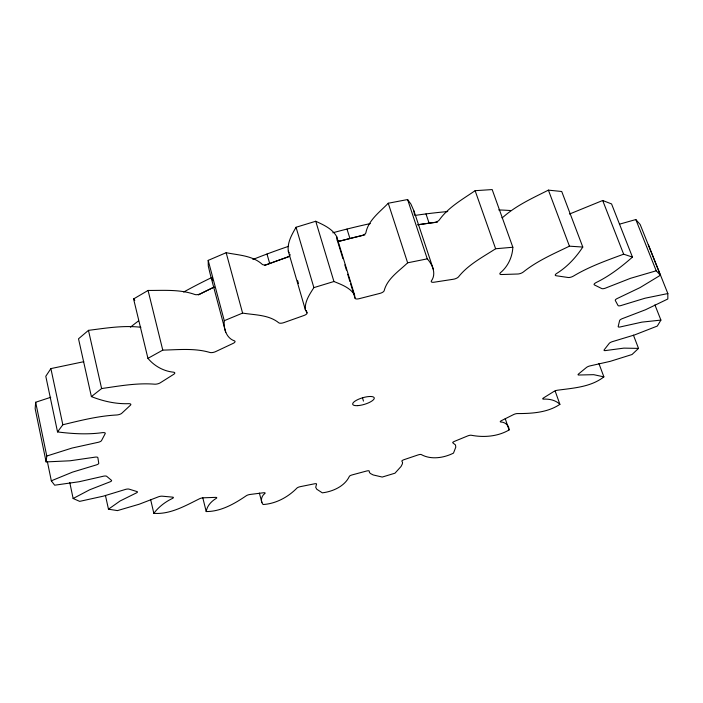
<?xml version="1.0" encoding="UTF-8"?>
<svg xmlns="http://www.w3.org/2000/svg" width="703" height="703" viewBox="0 0 703 703"><rect width="100%" height="100%" fill="white"/><g stroke="black" fill="none" stroke-linecap="round" stroke-linejoin="round"><path stroke-width="1.05" d="M648.351 244.697L667.85 293.555L667.824 298.995L645.556 309.733L623.192 318.31A3.638 1.072 -20.3 0 0 619.615 320.586L618.183 326.482A3.585 1.046 -20.2 0 0 621.083 326.754L641.962 322.123L660.908 320.093L654.906 304.874M289.97 254.345A4.288 1.793 -16 0 1 286.886 257.289L267.553 264.275A4.288 1.784 -15.6 0 1 262.263 264.363C252.685 255.514 238.335 255.171 226.146 252.702L208.193 260.382L224.266 320.691C223.475 328.565 226.287 338.178 234.538 340.885A4.323 1.591 -14.8 0 1 232.939 343.477L215.759 351.553A4.306 1.573 -14.5 0 1 209.925 352.475C194.696 347.95 178.43 349.778 162.771 350.12L147.938 358.354C154.291 366.026 163.614 371.246 173.579 372.195A4.244 1.503 -13.8 0 1 173.641 374.365L160.398 382.731A4.209 1.476 -13.6 0 1 154.634 384.181C136.874 382.775 119.141 386.035 101.619 388.557L91.39 396.597L78.516 338.793L88.464 330.357C105.793 328.152 123.403 325.19 140.89 327.282M50.73 397.3L35.668 402.248L35.15 408.654L46.117 461.915L70.028 460.79L94.149 457.284A3.796 1.16 -12.9 0 1 97.875 457.697L98.745 463.224A3.743 1.134 -13 0 1 95.459 465.175L72.541 472.117L51.328 480.817L47.365 461.581M417.441 224.802L434.103 222.491A4.244 1.731 -19.1 0 0 439.305 219.969C448.347 207.236 462.504 199.38 475.123 190.68L492.179 189.573L512.847 247.245C512.408 256.955 507.961 266.49 500.439 272.729A4.253 1.511 -19.5 0 0 501.722 274.53L517.724 274.012A4.227 1.485 -19.8 0 0 523.34 271.999C537.136 260.918 553.595 253.809 569.439 246.173L582.796 247.052L561.732 191.497L548.402 190.135C532.9 197.947 516.696 205.25 503.515 216.77A4.156 1.634 -20.2 0 1 501.907 217.798M46.117 461.915L46.776 456.036L35.668 402.248M555.159 391.026L559.896 404.348C547.584 412.626 531.969 413.566 517.496 413.575A3.084 0.8 -18.3 0 0 513.383 414.665L501.599 420.561A3.058 0.791 -18.1 0 0 500.677 421.985C505.026 422.002 509.262 425.412 509.069 429.972C497.856 436.537 483.936 437.67 471.335 435.262A3.014 0.773 -17.7 0 0 467.513 436.001L454.569 441.317A2.997 0.765 -17.6 0 0 452.864 442.855L455.465 444.929L455.799 447.108L453.497 453.101C443.936 457.934 431.062 459.99 421.352 454.604A2.97 0.756 -17.1 0 0 417.925 454.982L404.278 459.586A2.97 0.756 -16.9 0 0 401.879 461.168L402.564 462.495L402.362 463.901L401.053 466.484L394.972 473.198L382.23 477.056L373.161 474.938L370.507 473.558L369.47 472.521L369.216 471.063A2.97 0.756 -16.5 0 0 366.289 471.098L352.37 474.85A2.97 0.756 -16.3 0 0 349.347 476.414C344.663 486.327 332.721 491.59 322.326 492.838L316.772 489.235L315.709 487.284L316.535 484.165A2.997 0.765 -15.9 0 0 314.215 483.857L300.436 486.634A3.005 0.773 -15.7 0 0 296.886 488.137C288.002 497.17 275.848 503.77 263.054 504.526C260.163 501.107 261.349 495.852 264.952 493.436A3.049 0.791 -15.3 0 0 263.326 492.785L250.163 494.455A3.076 0.8 -15.1 0 0 246.164 495.826C234.31 503.875 220.891 511.599 206.207 511.556C207.042 505.8 211.41 501.239 216.252 498.365A3.146 0.826 -14.7 0 0 215.417 497.381L203.387 497.803A3.172 0.844 -14.6 0 0 199.054 498.989C184.951 505.984 169.985 514.587 153.843 513.331L150.618 499.481M512.847 247.245L495.624 248.757C482.697 257.131 468.339 264.556 458.576 276.789A4.315 1.573 -18.8 0 1 453.25 279.267L434.243 282.193A4.332 1.599 -18.5 0 1 431.343 280.972C436.519 273.933 432.547 264.592 427.266 258.853L407.635 262.817C399.067 271.077 387.283 278.564 384.172 290.691A4.359 1.634 -17.5 0 1 379.682 293.45L359.338 298.643A4.367 1.634 -17.2 0 1 355.015 298.134L354.549 294.909L336.614 236.436C332.22 228.677 323.485 224.855 315.744 221.252L296.051 227.262C291.912 234.477 287.14 242.535 288.292 251.173L305.383 309.882L306.983 312.756A4.367 1.634 -16.1 0 1 303.784 315.559L284.082 322.554A4.359 1.626 -15.7 0 1 278.74 322.782C268.818 314.68 254.688 315.076 242.597 313.09L224.266 320.691M660.908 320.093L657.305 326.06L634.668 334.9L613.244 341.386A3.462 0.975 -19.9 0 0 609.185 343.433L604.211 349.804A3.418 0.958 -19.8 0 0 606.083 350.489L623.904 348.126L638.517 348.398L633.438 335.164M354.549 294.909C350.12 287.65 341.447 284.583 333.934 281.508L313.881 287.624C309.654 294.249 304.496 301.64 305.383 309.882M83.78 361.694L50.888 368.6L45.792 376.263L57.532 431.932C72.374 433.786 87.488 434.709 102.357 432.653A3.963 1.274 -12.9 0 1 105.186 433.663L101.54 440.561A3.919 1.248 -12.9 0 1 97.19 442.521L72.058 448.048L46.776 456.036M582.796 247.052C575.942 257.509 567.216 266.938 556.53 273.555A4.13 1.406 -20.2 0 0 556.222 275.752L568.094 277.483A4.095 1.371 -20.3 0 0 573.49 276.059C589.176 266.639 606.548 260.488 623.649 254.187L632.454 257.096C621.364 266.894 609.483 276.033 596.135 282.544A3.981 1.292 -20.5 0 0 594.43 284.935L601.698 288.538A3.937 1.257 -20.5 0 0 606.478 287.729L630.512 278.309L656.224 270.796L660.416 275.233L640.082 287.58L618.113 298.09A3.814 1.169 -20.5 0 0 615.318 300.497L618.025 305.489A3.761 1.142 -20.4 0 0 621.927 305.26L645.038 298.213L667.85 293.555M57.532 431.932L62.839 424.761C80.546 420.473 98.385 415.939 116.645 414.99A4.077 1.362 -13 0 0 121.865 413.188L130.38 405.271A4.121 1.397 -13.2 0 0 128.79 403.663C115.986 404.155 103.244 401.272 91.39 396.597M153.843 513.331C158.667 506.916 165.214 501.88 172.455 498.436A3.26 0.879 -14.2 0 0 172.534 497.135L162.217 496.186A3.295 0.896 -14 0 0 157.7 497.1L139.22 504.218L117.445 510.606L108.473 509.192L105.432 495.404M638.517 348.398L632.032 354.514L610.213 361.351L590.669 365.762A3.313 0.905 -19.4 0 0 586.399 367.52L578.543 373.987A3.278 0.888 -19.3 0 0 579.413 375.007L593.701 374.673L603.877 376.87L598.912 363.495M433.329 269.258L413.97 211.014L410.939 204.134L407.599 199.547L388.249 203.237C379.848 211.963 368.302 220.232 365.876 232.763A4.288 1.784 -17.7 0 1 361.509 235.628L341.482 240.637A4.288 1.793 -17.2 0 1 337.176 239.943L336.614 236.436M108.473 509.192L120.09 500.984L135.907 493.155A3.41 0.949 -13.7 0 0 136.997 491.573L129.088 489.139A3.453 0.967 -13.6 0 0 124.563 489.692L103.323 496.16L79.685 501.371L73.138 498.506L69.773 482.566M603.877 376.87C591.074 386.984 573.683 388.047 557.971 390.156A3.181 0.844 -18.9 0 0 553.7 391.589L543.595 397.88A3.155 0.835 -18.7 0 0 543.524 399.137C549.342 398.821 555.651 400.13 559.896 404.348M147.938 358.354L133.588 298.942L148.069 290.444C163.641 290.541 179.95 289.161 194.863 294.495A4.236 1.722 -14.2 0 0 200.619 293.678L214.292 287A267.377 92.357 -16.7 0 0 198.334 294.935M73.138 498.506L89.633 489.798L109.29 482.126A3.577 1.037 -13.3 0 0 111.461 480.316L106.698 476.326A3.62 1.063 -13.2 0 0 102.418 476.441L79.167 481.731L54.667 485.202L51.328 480.817M569.5 214.046L602.682 200.496L611.566 203.932L632.454 257.096M619.405 224.195L635.82 219.556L640.178 224.512L660.416 275.233M133.588 298.942L134.8 300.383M288.292 251.173L289.135 252.755M635.82 219.556L656.224 270.796M602.682 200.496L623.649 254.187M548.402 190.135L569.439 246.173M475.123 190.68L495.624 248.757M505.229 418.645L509.069 429.972M425.992 213.905L429.111 223.203M407.599 199.547L427.266 258.853M388.249 203.237L407.635 262.817M347.001 229.055L349.945 238.519M337.176 239.943L342.915 258.651M344.822 264.882L346.421 270.075M347.695 274.232L349.918 281.508M350.56 283.581L355.015 298.134M315.744 221.252L333.934 281.508M362.537 397.995L363.469 401.097M296.051 227.262L313.881 287.624M297.562 280.418L298.476 283.546M306.376 310.673L306.983 312.756M266.991 254.02L269.706 263.546M226.146 252.702L242.597 313.09M212.614 280.682L211.77 277.518A266.736 93.736 -16.7 0 0 183.668 292.044M225.742 332.475L209.986 273.239L208.273 265.962L208.193 260.382M259.381 493.093L261.876 502.592M202.816 497.865L206.207 511.556M148.069 290.444L162.771 350.12M88.464 330.357L101.619 388.557M50.888 368.6L62.839 424.761M413.97 211.014L414.515 215.25M264.609 265.47A267.377 92.357 -16.7 0 1 289.355 256.516M338.767 241.437A267.377 92.357 -16.7 0 1 364.883 234.907M418.513 224.679A267.377 92.357 -16.7 0 1 437.451 222.174M130.398 327.22A266.736 93.736 -16.7 0 1 138.271 321.095M252.869 259.486A266.736 93.736 -16.7 0 1 288.564 246.322M332.809 232.781A266.736 93.736 -16.7 0 1 370.376 223.572M415.42 215.364A266.736 93.736 -16.7 0 1 447.741 211.55M498.717 209.933A266.736 93.736 -16.7 0 1 510.448 210.54M357.801 405.631A11.257 3.418 -16.7 0 0 374.277 398.25A11.257 3.418 -16.7 0 0 358.31 399.348A11.257 3.418 -16.7 0 0 357.801 405.631"/></g></svg>
